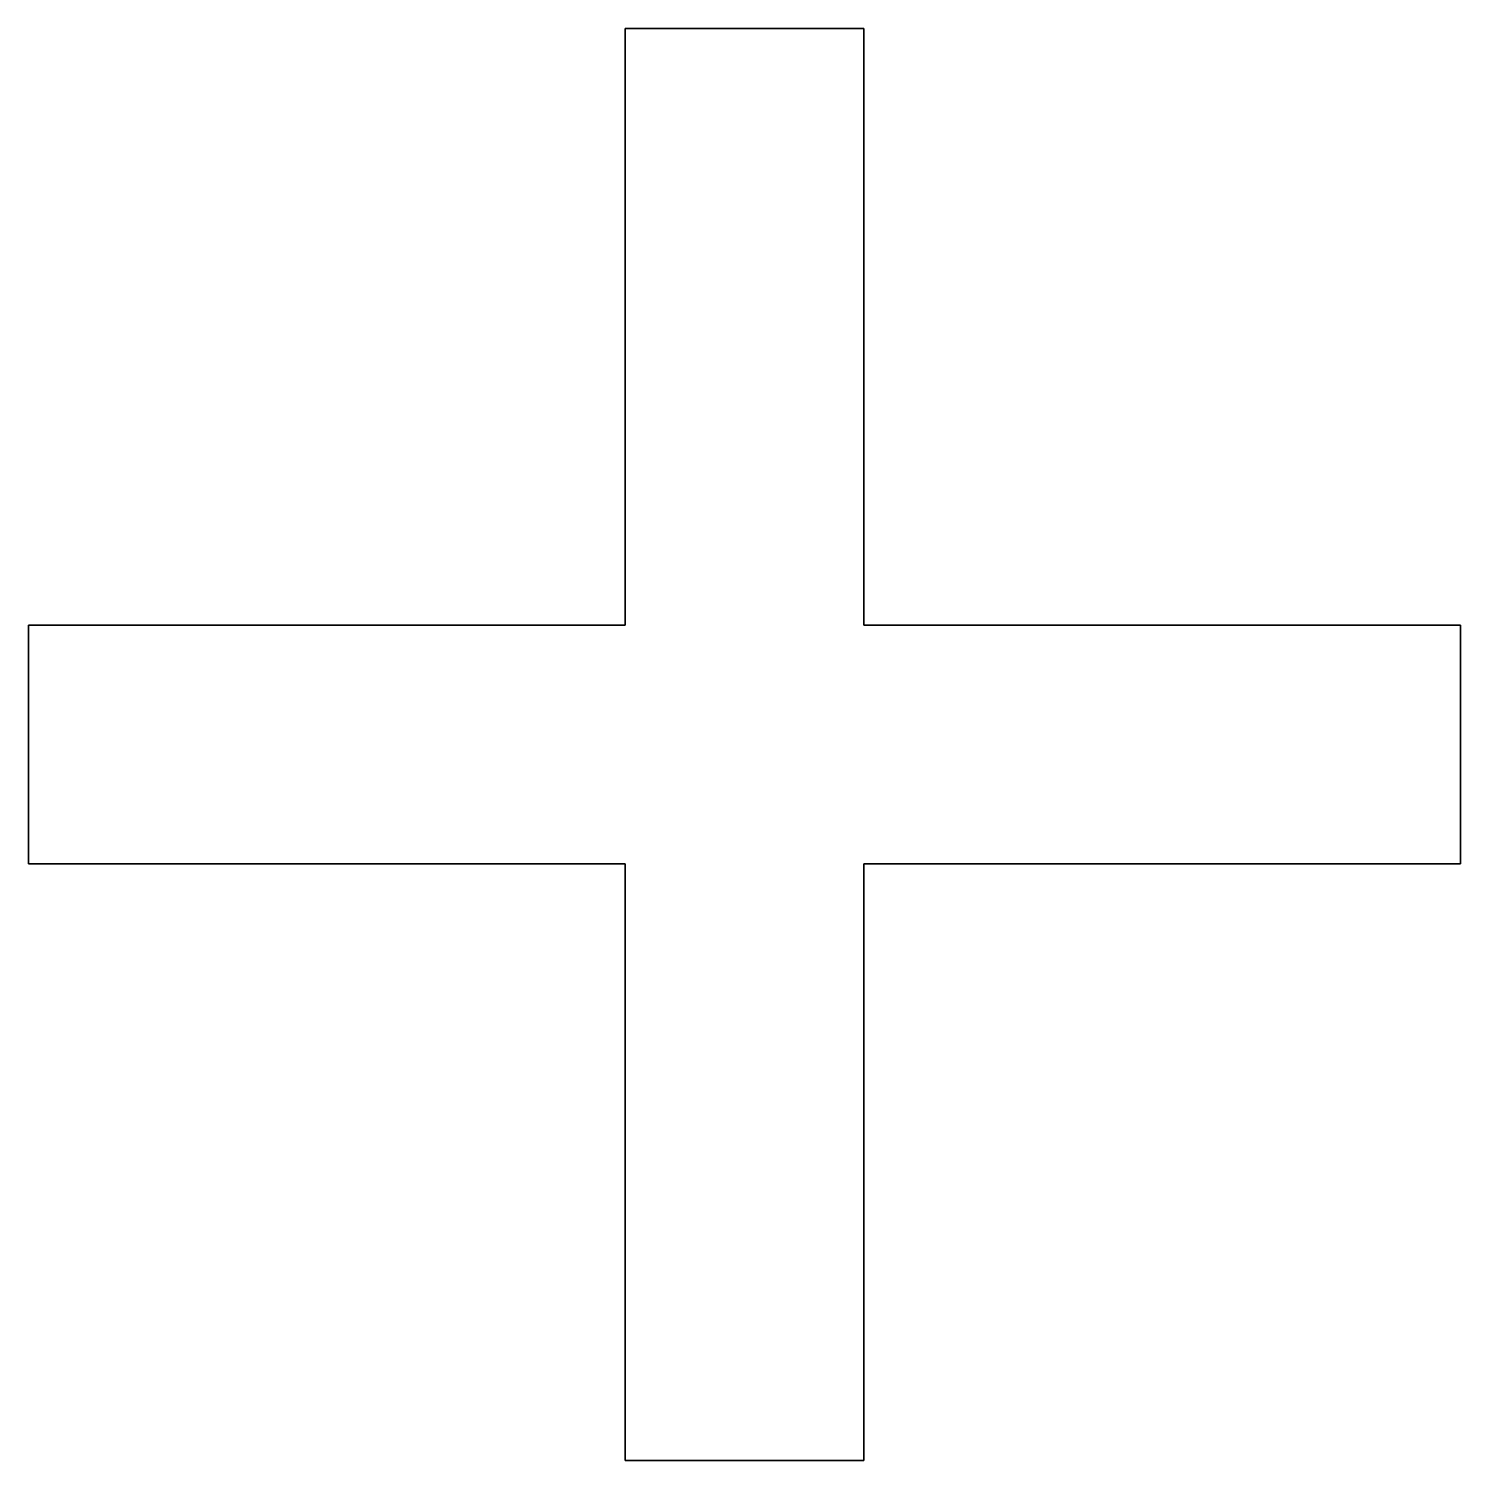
# Model space of a CAD drawing. Extents: x -600 to 600, y -600 to 600.
import ezdxf

# ---------------------------------------------------------------- set-up
doc = ezdxf.new("R2010")
doc.units = 0
doc.header["$MEASUREMENT"] = 0
doc.layers.get('0').update_dxf_attribs({"linetype": 'CONTINUOUS'})

msp = doc.modelspace()

# ---------------------------------------------------------------- linework, layer by layer
at = {"linetype": 'Continuous', "flags": 128}
for points in [[(100, -600), (100, -100), (600, -100), (600, 100), (100, 100), (100, 600), (-100, 600), (-100, 100), (-600, 100), (-600, -100), (-100, -100), (-100, -600)], [(600, 100), (100, 100), (100, 600), (-100, 600), (-100, 100), (-600, 100), (-600, -100), (-100, -100), (-100, -600), (100, -600), (100, -100), (600, -100)]]:
    msp.add_lwpolyline(points, close=True, dxfattribs=at)
for points in [[(-100, 100), (-100, 600), (100, 600), (100, 100)], [(-600, -100), (-600, 100), (-100, 100)], [(100, 100), (600, 100), (600, -100)], [(-100, -100), (-600, -100)], [(-100, -600), (-100, -100)], [(100, -100), (100, -600), (-100, -600)], [(600, -100), (100, -100)]]:
    msp.add_lwpolyline(points)

doc.saveas('drawing.dxf')
